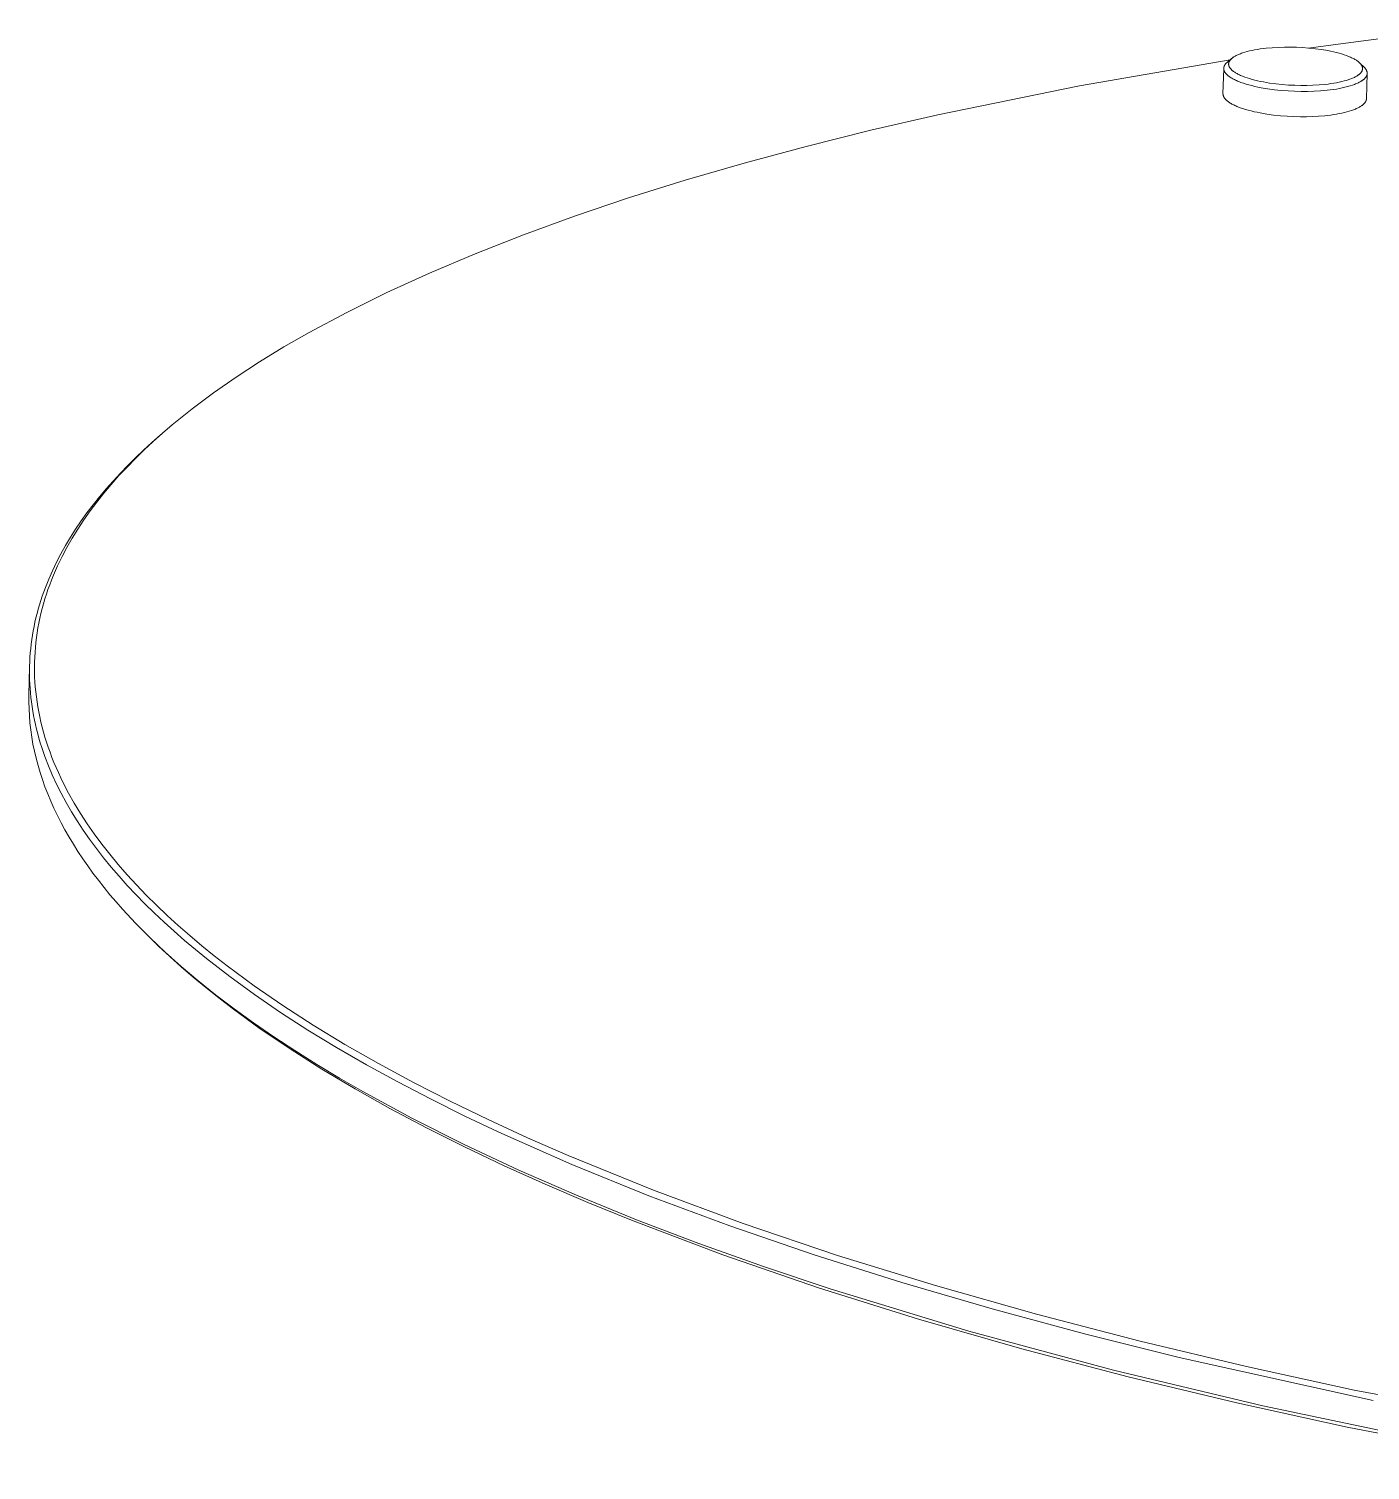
# Model space of a CAD drawing. Header units: millimetres. Extents: x 492 to 7139, y 278 to 5201.
# Drawn here: x 5812.9 to 6085.6, y 4723.1 to 5016.2 of the extents above; entities that cross this region are included whole.
import ezdxf

# ---------------------------------------------------------------- set-up
doc = ezdxf.new("R2010")
doc.units = ezdxf.units.MM
doc.layers.add('ZANO_R', color=7, linetype='Continuous', lineweight=0)

msp = doc.modelspace()

# ---------------------------------------------------------------- linework, layer by layer
at = {"layer": 'ZANO_R'}
for p, q in [((6073, 5012.26), (6102.81, 5016.17)), ((6059.21, 5011.11), (6059.41, 5011.19)), ((6059.41, 5011.19), (6059.62, 5011.26)), ((6059.62, 5011.26), (6060.06, 5011.4)), ((6060.06, 5011.4), (6060.54, 5011.53)), ((6060.54, 5011.53), (6061.03, 5011.66)), ((6061.03, 5011.66), (6061.55, 5011.78)), ((6061.55, 5011.78), (6062.09, 5011.88)), ((6062.09, 5011.88), (6062.66, 5011.98)), ((6062.66, 5011.98), (6063.23, 5012.07)), ((6063.23, 5012.07), (6063.82, 5012.15)), ((6063.82, 5012.15), (6064.43, 5012.22)), ((6064.43, 5012.22), (6065.65, 5012.33)), ((6065.65, 5012.33), (6066.89, 5012.4)), ((6066.89, 5012.4), (6068.13, 5012.44)), ((6068.13, 5012.44), (6069.34, 5012.44)), ((6069.34, 5012.44), (6070.57, 5012.41)), ((6070.57, 5012.41), (6071.83, 5012.35)), ((6071.83, 5012.35), (6073.12, 5012.25)), ((6073.12, 5012.25), (6074.41, 5012.12)), ((6074.41, 5012.12), (6075.69, 5011.94)), ((6075.69, 5011.94), (6076.94, 5011.73)), ((6076.94, 5011.73), (6077.54, 5011.61)), ((6077.54, 5011.61), (6078.13, 5011.49)), ((6078.13, 5011.49), (6078.7, 5011.35)), ((6078.7, 5011.35), (6079.25, 5011.2)), ((6079.25, 5011.2), (6079.77, 5011.05)), ((6026.48, 5004.59), (6057.13, 5009.88)), ((6055.82, 5008.22), (6055.81, 5008.17)), ((6055.83, 5008.27), (6055.82, 5008.22)), ((6055.84, 5008.37), (6055.83, 5008.32)), ((6055.83, 5008.32), (6055.83, 5008.27)), ((6055.85, 5008.42), (6055.84, 5008.37)), ((6055.87, 5008.47), (6055.85, 5008.42)), ((6055.88, 5008.52), (6055.87, 5008.47)), ((6055.9, 5008.57), (6055.88, 5008.52)), ((6055.92, 5008.62), (6055.9, 5008.57)), ((6055.94, 5008.67), (6055.92, 5008.62)), ((6055.96, 5008.71), (6055.94, 5008.67)), ((6055.98, 5008.76), (6055.96, 5008.71)), ((6056, 5008.8), (6055.98, 5008.76)), ((6056.03, 5008.85), (6056, 5008.8)), ((6056.06, 5008.89), (6056.03, 5008.85)), ((6056.09, 5008.93), (6056.06, 5008.89)), ((6056.12, 5008.98), (6056.09, 5008.93)), ((6056.15, 5009.02), (6056.12, 5008.98)), ((6056.18, 5009.06), (6056.15, 5009.02)), ((6056.21, 5009.09), (6056.18, 5009.06)), ((6056.25, 5009.13), (6056.21, 5009.09)), ((6056.29, 5009.17), (6056.25, 5009.13)), ((6056.32, 5009.2), (6056.29, 5009.17)), ((6056.36, 5009.23), (6056.32, 5009.2)), ((6056.4, 5009.27), (6056.36, 5009.23)), ((6056.45, 5009.3), (6056.4, 5009.27)), ((6056.49, 5009.33), (6056.45, 5009.3)), ((6056.49, 5009.33), (6057.4, 5010.11)), ((6056.8, 5009.1), (6056.81, 5009.12)), ((6056.8, 5009.08), (6056.8, 5009.1)), ((6056.8, 5009.06), (6056.8, 5009.08)), ((6056.8, 5009.04), (6056.8, 5009.06)), ((6056.8, 5009.01), (6056.8, 5009.04)), ((6056.8, 5008.99), (6056.8, 5009.01)), ((6056.8, 5008.97), (6056.8, 5008.99)), ((6056.8, 5008.95), (6056.8, 5008.97)), ((6056.8, 5008.93), (6056.8, 5008.95)), ((6056.8, 5008.9), (6056.8, 5008.93)), ((6056.8, 5008.88), (6056.8, 5008.9)), ((6056.81, 5008.86), (6056.8, 5008.88)), ((6056.81, 5009.17), (6056.82, 5009.19)), ((6056.81, 5009.15), (6056.81, 5009.17)), ((6056.81, 5009.12), (6056.81, 5009.15)), ((6056.81, 5008.84), (6056.81, 5008.86)), ((6056.81, 5008.82), (6056.81, 5008.84)), ((6056.82, 5008.79), (6056.81, 5008.82)), ((6056.82, 5009.21), (6056.83, 5009.24)), ((6056.82, 5009.19), (6056.82, 5009.21)), ((6056.82, 5008.77), (6056.82, 5008.79)), ((6056.82, 5008.75), (6056.82, 5008.77)), ((6056.83, 5008.73), (6056.82, 5008.75)), ((6056.83, 5009.26), (6056.84, 5009.28)), ((6056.83, 5009.24), (6056.83, 5009.26)), ((6056.83, 5008.71), (6056.83, 5008.73)), ((6056.84, 5008.69), (6056.83, 5008.71)), ((6056.84, 5009.3), (6056.85, 5009.33)), ((6056.84, 5009.28), (6056.84, 5009.3)), ((6056.85, 5008.66), (6056.84, 5008.69)), ((6056.85, 5009.33), (6056.86, 5009.35)), ((6056.85, 5008.64), (6056.85, 5008.66)), ((6056.87, 5008.6), (6056.85, 5008.64)), ((6056.86, 5009.37), (6056.87, 5009.39)), ((6056.86, 5009.35), (6056.86, 5009.37)), ((6056.87, 5009.39), (6056.88, 5009.42)), ((6056.88, 5008.56), (6056.87, 5008.6)), ((6056.88, 5009.42), (6056.89, 5009.44)), ((6056.9, 5008.51), (6056.88, 5008.56)), ((6056.89, 5009.44), (6056.9, 5009.46)), ((6056.9, 5009.46), (6056.91, 5009.48)), ((6056.92, 5008.47), (6056.9, 5008.51)), ((6056.91, 5009.48), (6056.92, 5009.51)), ((6056.92, 5009.51), (6056.93, 5009.53)), ((6056.94, 5008.42), (6056.92, 5008.47)), ((6056.93, 5009.53), (6056.96, 5009.57)), ((6056.96, 5008.38), (6056.94, 5008.42)), ((6056.96, 5009.57), (6056.98, 5009.62)), ((6056.99, 5008.34), (6056.96, 5008.38)), ((6056.98, 5009.62), (6057.01, 5009.66)), ((6057.02, 5008.29), (6056.99, 5008.34)), ((6057.01, 5009.66), (6057.04, 5009.71)), ((6057.05, 5008.25), (6057.02, 5008.29)), ((6057.04, 5009.71), (6057.07, 5009.75)), ((6057.08, 5008.2), (6057.05, 5008.25)), ((6057.07, 5009.75), (6057.11, 5009.8)), ((6057.11, 5009.8), (6057.14, 5009.84)), ((6057.14, 5009.84), (6057.18, 5009.89)), ((6057.18, 5009.89), (6057.22, 5009.93)), ((6057.22, 5009.93), (6057.26, 5009.98)), ((6057.26, 5009.98), (6057.31, 5010.02)), ((6057.31, 5010.02), (6057.35, 5010.07)), ((6057.35, 5010.07), (6057.4, 5010.11)), ((6057.4, 5010.11), (6057.45, 5010.16)), ((6057.45, 5010.16), (6057.51, 5010.2)), ((6057.51, 5010.2), (6057.56, 5010.24)), ((6057.56, 5010.24), (6057.62, 5010.29)), ((6057.62, 5010.29), (6057.68, 5010.33)), ((6057.68, 5010.33), (6057.74, 5010.37)), ((6057.74, 5010.37), (6057.8, 5010.42)), ((6057.8, 5010.42), (6057.87, 5010.46)), ((6057.87, 5010.46), (6058.01, 5010.55)), ((6058.01, 5010.55), (6058.15, 5010.63)), ((6058.15, 5010.63), (6058.31, 5010.71)), ((6058.31, 5010.71), (6058.47, 5010.8)), ((6058.47, 5010.8), (6058.64, 5010.88)), ((6058.64, 5010.88), (6058.82, 5010.96)), ((6058.82, 5010.96), (6059.01, 5011.03)), ((6059.01, 5011.03), (6059.21, 5011.11)), ((6079.77, 5011.05), (6080.27, 5010.9)), ((6080.27, 5010.9), (6080.74, 5010.73)), ((6080.74, 5010.73), (6081.18, 5010.56)), ((6081.18, 5010.56), (6081.39, 5010.48)), ((6081.39, 5010.48), (6081.59, 5010.39)), ((6081.59, 5010.39), (6081.79, 5010.3)), ((6081.79, 5010.3), (6081.97, 5010.21)), ((6081.97, 5010.21), (6082.15, 5010.13)), ((6082.15, 5010.13), (6082.32, 5010.04)), ((6082.32, 5010.04), (6082.48, 5009.94)), ((6082.48, 5009.94), (6082.63, 5009.85)), ((6082.63, 5009.85), (6082.78, 5009.76)), ((6082.78, 5009.76), (6082.91, 5009.67)), ((6082.91, 5009.67), (6083.04, 5009.58)), ((6083.04, 5009.58), (6083.16, 5009.49)), ((6083.16, 5009.49), (6083.22, 5009.44)), ((6083.22, 5009.44), (6083.27, 5009.4)), ((6083.27, 5009.4), (6083.33, 5009.35)), ((6083.33, 5009.35), (6083.38, 5009.3)), ((6083.38, 5009.3), (6083.43, 5009.26)), ((6083.43, 5009.26), (6083.47, 5009.21)), ((6083.47, 5009.21), (6084.35, 5008.35)), ((6083.47, 5009.21), (6083.52, 5009.17)), ((6083.52, 5009.17), (6083.56, 5009.12)), ((6083.56, 5009.12), (6083.6, 5009.08)), ((6083.6, 5009.08), (6083.64, 5009.03)), ((6083.64, 5009.03), (6083.68, 5008.99)), ((6083.68, 5008.99), (6083.71, 5008.94)), ((6083.71, 5008.94), (6083.74, 5008.9)), ((6083.74, 5008.9), (6083.77, 5008.85)), ((6083.77, 5008.85), (6083.8, 5008.81)), ((6083.8, 5008.81), (6083.83, 5008.76)), ((6083.83, 5008.76), (6083.86, 5008.72)), ((6083.86, 5008.72), (6083.88, 5008.67)), ((6083.88, 5008.67), (6083.9, 5008.63)), ((6083.9, 5008.63), (6083.92, 5008.58)), ((6083.92, 5008.58), (6083.94, 5008.54)), ((6083.94, 5008.54), (6083.96, 5008.5)), ((6083.96, 5008.5), (6083.97, 5008.45)), ((6083.97, 5008.45), (6083.98, 5008.43)), ((6083.98, 5008.43), (6083.98, 5008.41)), ((6083.98, 5008.41), (6083.99, 5008.39)), ((6083.99, 5008.39), (6083.99, 5008.37)), ((6083.99, 5008.37), (6084, 5008.35)), ((6084, 5008.35), (6084, 5008.32)), ((6084, 5008.32), (6084.01, 5008.3)), ((6084.01, 5008.3), (6084.01, 5008.28)), ((6084.01, 5008.28), (6084.01, 5008.26)), ((6084.01, 5008.26), (6084.02, 5008.24)), ((6084.02, 5008.24), (6084.02, 5008.21)), ((6084.02, 5008.21), (6084.02, 5008.19)), ((6084.4, 5008.31), (6084.35, 5008.35)), ((6084.45, 5008.26), (6084.4, 5008.31)), ((6084.49, 5008.21), (6084.45, 5008.26)), ((6055.65, 5002.98), (6055.8, 5008.04)), ((6055.81, 5008.17), (6055.81, 5008.12)), ((6055.81, 5008.12), (6055.81, 5008.07)), ((6055.81, 5008.07), (6055.81, 5008.02)), ((6055.81, 5008.02), (6055.81, 5007.97)), ((6055.81, 5007.97), (6055.82, 5007.91)), ((6055.82, 5007.91), (6055.83, 5007.86)), ((6055.83, 5007.86), (6055.83, 5007.81)), ((6055.83, 5007.81), (6055.84, 5007.76)), ((6055.84, 5007.76), (6055.85, 5007.74)), ((6055.85, 5007.74), (6055.86, 5007.72)), ((6055.86, 5007.72), (6055.87, 5007.67)), ((6055.87, 5007.67), (6055.89, 5007.62)), ((6055.89, 5007.62), (6055.91, 5007.58)), ((6055.91, 5007.58), (6055.93, 5007.53)), ((6055.93, 5007.53), (6055.95, 5007.48)), ((6055.95, 5007.48), (6055.98, 5007.43)), ((6055.98, 5007.43), (6056, 5007.39)), ((6056, 5007.39), (6056.03, 5007.34)), ((6056.03, 5007.34), (6056.06, 5007.29)), ((6056.06, 5007.29), (6056.1, 5007.24)), ((6056.1, 5007.24), (6056.13, 5007.19)), ((6056.13, 5007.19), (6056.17, 5007.15)), ((6056.17, 5007.15), (6056.21, 5007.1)), ((6056.21, 5007.1), (6056.25, 5007.05)), ((6056.25, 5007.05), (6056.29, 5007)), ((6056.29, 5007), (6056.34, 5006.95)), ((6056.34, 5006.95), (6056.39, 5006.9)), ((6056.39, 5006.9), (6056.44, 5006.85)), ((6056.44, 5006.85), (6056.49, 5006.8)), ((6056.49, 5006.8), (6056.54, 5006.75)), ((6056.54, 5006.75), (6056.6, 5006.71)), ((6056.6, 5006.71), (6056.66, 5006.66)), ((6056.66, 5006.66), (6056.72, 5006.61)), ((6056.72, 5006.61), (6056.85, 5006.51)), ((6056.85, 5006.51), (6056.98, 5006.41)), ((6056.98, 5006.41), (6057.13, 5006.31)), ((6057.11, 5008.16), (6057.08, 5008.2)), ((6057.14, 5008.11), (6057.11, 5008.16)), ((6057.13, 5006.31), (6057.28, 5006.21)), ((6057.18, 5008.07), (6057.14, 5008.11)), ((6057.22, 5008.02), (6057.18, 5008.07)), ((6057.26, 5007.97), (6057.22, 5008.02)), ((6057.3, 5007.93), (6057.26, 5007.97)), ((6057.28, 5006.21), (6057.45, 5006.12)), ((6057.35, 5007.88), (6057.3, 5007.93)), ((6057.39, 5007.84), (6057.35, 5007.88)), ((6057.44, 5007.79), (6057.39, 5007.84)), ((6057.49, 5007.75), (6057.44, 5007.79)), ((6057.45, 5006.12), (6057.62, 5006.02)), ((6057.54, 5007.7), (6057.49, 5007.75)), ((6057.6, 5007.65), (6057.54, 5007.7)), ((6057.66, 5007.61), (6057.6, 5007.65)), ((6057.62, 5006.02), (6057.8, 5005.92)), ((6057.77, 5007.52), (6057.66, 5007.61)), ((6057.9, 5007.42), (6057.77, 5007.52)), ((6057.8, 5005.92), (6057.99, 5005.83)), ((6058.04, 5007.33), (6057.9, 5007.42)), ((6057.99, 5005.83), (6058.19, 5005.73)), ((6058.18, 5007.24), (6058.04, 5007.33)), ((6058.34, 5007.15), (6058.18, 5007.24)), ((6058.19, 5005.73), (6058.4, 5005.64)), ((6058.5, 5007.06), (6058.34, 5007.15)), ((6058.4, 5005.64), (6058.61, 5005.54)), ((6058.67, 5006.97), (6058.5, 5007.06)), ((6058.61, 5005.54), (6058.84, 5005.45)), ((6058.84, 5006.88), (6058.67, 5006.97)), ((6059.03, 5006.79), (6058.84, 5006.88)), ((6058.84, 5005.45), (6059.31, 5005.27)), ((6059.22, 5006.7), (6059.03, 5006.79)), ((6059.42, 5006.62), (6059.22, 5006.7)), ((6059.63, 5006.53), (6059.42, 5006.62)), ((6060.07, 5006.36), (6059.63, 5006.53)), ((6060.55, 5006.2), (6060.07, 5006.36)), ((6061.04, 5006.04), (6060.55, 5006.2)), ((6061.57, 5005.89), (6061.04, 5006.04)), ((6062.11, 5005.74), (6061.57, 5005.89)), ((6062.68, 5005.61), (6062.11, 5005.74)), ((6063.27, 5005.48), (6062.68, 5005.61)), ((6063.88, 5005.36), (6063.27, 5005.48)), ((6065.13, 5005.15), (6063.88, 5005.36)), ((6079.28, 5005.32), (6078.74, 5005.21)), ((6079.8, 5005.43), (6079.28, 5005.32)), ((6080.3, 5005.56), (6079.8, 5005.43)), ((6080.77, 5005.69), (6080.3, 5005.56)), ((6081.21, 5005.83), (6080.77, 5005.69)), ((6081.42, 5005.91), (6081.21, 5005.83)), ((6081.63, 5005.98), (6081.42, 5005.91)), ((6081.82, 5006.06), (6081.63, 5005.98)), ((6082.01, 5006.14), (6081.82, 5006.06)), ((6082.19, 5006.22), (6082.01, 5006.14)), ((6082.36, 5006.3), (6082.19, 5006.22)), ((6082.52, 5006.38), (6082.36, 5006.3)), ((6082.68, 5006.46), (6082.52, 5006.38)), ((6082.83, 5006.55), (6082.68, 5006.46)), ((6082.96, 5006.63), (6082.83, 5006.55)), ((6083.03, 5006.68), (6082.96, 5006.63)), ((6083.09, 5006.72), (6083.03, 5006.68)), ((6083.15, 5006.76), (6083.09, 5006.72)), ((6083.21, 5006.81), (6083.15, 5006.76)), ((6083.19, 5005.2), (6083.36, 5005.29)), ((6083.27, 5006.85), (6083.21, 5006.81)), ((6083.32, 5006.9), (6083.27, 5006.85)), ((6083.38, 5006.94), (6083.32, 5006.9)), ((6083.36, 5005.29), (6083.53, 5005.38)), ((6083.43, 5006.98), (6083.38, 5006.94)), ((6083.48, 5007.03), (6083.43, 5006.98)), ((6083.52, 5007.07), (6083.48, 5007.03)), ((6083.57, 5007.12), (6083.52, 5007.07)), ((6083.53, 5005.38), (6083.68, 5005.47)), ((6083.61, 5007.16), (6083.57, 5007.12)), ((6083.65, 5007.21), (6083.61, 5007.16)), ((6083.69, 5007.25), (6083.65, 5007.21)), ((6083.68, 5005.47), (6083.83, 5005.56)), ((6083.72, 5007.3), (6083.69, 5007.25)), ((6083.76, 5007.34), (6083.72, 5007.3)), ((6083.79, 5007.39), (6083.76, 5007.34)), ((6083.82, 5007.43), (6083.79, 5007.39)), ((6083.85, 5007.48), (6083.82, 5007.43)), ((6083.83, 5005.56), (6083.9, 5005.61)), ((6083.87, 5007.52), (6083.85, 5007.48)), ((6083.89, 5007.57), (6083.87, 5007.52)), ((6083.91, 5007.59), (6083.89, 5007.57)), ((6083.9, 5005.61), (6083.97, 5005.66)), ((6083.92, 5007.61), (6083.91, 5007.59)), ((6083.93, 5007.64), (6083.92, 5007.61)), ((6083.94, 5007.66), (6083.93, 5007.64)), ((6083.95, 5007.7), (6083.94, 5007.68)), ((6083.94, 5007.68), (6083.94, 5007.66)), ((6083.96, 5007.73), (6083.95, 5007.7)), ((6083.97, 5007.75), (6083.96, 5007.73)), ((6083.98, 5007.77), (6083.97, 5007.75)), ((6083.97, 5005.66), (6084.04, 5005.7)), ((6083.99, 5007.82), (6083.98, 5007.79)), ((6083.98, 5007.79), (6083.98, 5007.77)), ((6084, 5007.86), (6083.99, 5007.84)), ((6083.99, 5007.84), (6083.99, 5007.82)), ((6084.01, 5007.9), (6084, 5007.88)), ((6084, 5007.88), (6084, 5007.86)), ((6084.02, 5007.95), (6084.01, 5007.93)), ((6084.01, 5007.93), (6084.01, 5007.9)), ((6084.02, 5008.19), (6084.02, 5008.17)), ((6084.02, 5008.17), (6084.02, 5008.15)), ((6084.02, 5008.15), (6084.03, 5008.13)), ((6084.03, 5008.08), (6084.02, 5008.06)), ((6084.02, 5008.06), (6084.02, 5008.04)), ((6084.02, 5008.04), (6084.02, 5008.02)), ((6084.02, 5008.02), (6084.02, 5007.99)), ((6084.02, 5007.99), (6084.02, 5007.97)), ((6084.02, 5007.97), (6084.02, 5007.95)), ((6084.03, 5008.13), (6084.03, 5008.1)), ((6084.03, 5008.1), (6084.03, 5008.08)), ((6084.04, 5005.7), (6084.1, 5005.75)), ((6084.1, 5005.75), (6084.16, 5005.8)), ((6084.16, 5005.8), (6084.22, 5005.84)), ((6084.22, 5005.84), (6084.28, 5005.89)), ((6084.28, 5005.89), (6084.33, 5005.94)), ((6084.33, 5005.94), (6084.38, 5005.99)), ((6084.38, 5005.99), (6084.43, 5006.03)), ((6084.43, 5006.03), (6084.48, 5006.08)), ((6084.48, 5006.08), (6084.52, 5006.13)), ((6084.54, 5008.16), (6084.49, 5008.21)), ((6084.52, 5006.13), (6084.57, 5006.18)), ((6084.58, 5008.11), (6084.54, 5008.16)), ((6084.57, 5006.18), (6084.61, 5006.23)), ((6084.62, 5008.06), (6084.58, 5008.11)), ((6084.61, 5006.23), (6084.65, 5006.27)), ((6084.66, 5008), (6084.62, 5008.06)), ((6084.65, 5006.27), (6084.68, 5006.32)), ((6084.7, 5007.95), (6084.66, 5008)), ((6084.68, 5006.32), (6084.72, 5006.37)), ((6084.73, 5007.89), (6084.7, 5007.95)), ((6084.72, 5006.37), (6084.75, 5006.42)), ((6084.77, 5007.83), (6084.73, 5007.89)), ((6084.75, 5006.42), (6084.78, 5006.47)), ((6084.8, 5007.77), (6084.77, 5007.83)), ((6084.78, 5006.47), (6084.8, 5006.52)), ((6084.83, 5007.71), (6084.8, 5007.77)), ((6084.8, 5006.52), (6084.83, 5006.56)), ((6084.97, 5007.09), (6084.82, 5001.96)), ((6084.85, 5007.65), (6084.83, 5007.71)), ((6084.83, 5006.56), (6084.84, 5006.59)), ((6084.84, 5006.59), (6084.85, 5006.61)), ((6084.88, 5007.59), (6084.85, 5007.65)), ((6084.85, 5006.61), (6084.86, 5006.64)), ((6084.86, 5006.64), (6084.87, 5006.66)), ((6084.87, 5006.66), (6084.88, 5006.68)), ((6084.9, 5007.53), (6084.88, 5007.59)), ((6084.88, 5006.68), (6084.89, 5006.71)), ((6084.89, 5006.71), (6084.9, 5006.73)), ((6084.92, 5007.47), (6084.9, 5007.53)), ((6084.9, 5006.73), (6084.91, 5006.76)), ((6084.91, 5006.76), (6084.92, 5006.78)), ((6084.93, 5007.44), (6084.92, 5007.47)), ((6084.92, 5006.81), (6084.93, 5006.83)), ((6084.92, 5006.78), (6084.92, 5006.81)), ((6084.94, 5007.42), (6084.93, 5007.44)), ((6084.93, 5006.83), (6084.94, 5006.85)), ((6084.94, 5007.4), (6084.94, 5007.42)), ((6084.95, 5007.37), (6084.94, 5007.4)), ((6084.94, 5006.88), (6084.95, 5006.9)), ((6084.94, 5006.85), (6084.94, 5006.88)), ((6084.95, 5007.35), (6084.95, 5007.37)), ((6084.96, 5007.33), (6084.95, 5007.35)), ((6084.95, 5006.92), (6084.96, 5006.95)), ((6084.95, 5006.9), (6084.95, 5006.92)), ((6084.96, 5007.3), (6084.96, 5007.33)), ((6084.96, 5007.28), (6084.96, 5007.3)), ((6084.96, 5007.26), (6084.96, 5007.28)), ((6084.97, 5007.23), (6084.96, 5007.26)), ((6084.96, 5007), (6084.97, 5007.02)), ((6084.96, 5006.97), (6084.96, 5007)), ((6084.96, 5006.95), (6084.96, 5006.97)), ((6084.97, 5007.21), (6084.97, 5007.23)), ((6084.97, 5007.19), (6084.97, 5007.21)), ((6084.97, 5007.16), (6084.97, 5007.19)), ((6084.97, 5007.14), (6084.97, 5007.16)), ((6084.97, 5007.12), (6084.97, 5007.14)), ((6084.97, 5007.09), (6084.97, 5007.12)), ((6084.97, 5007.07), (6084.97, 5007.09)), ((6084.97, 5007.04), (6084.97, 5007.07)), ((6084.97, 5007.02), (6084.97, 5007.04)), ((5997.69, 4998.7), (6026.48, 5004.59)), ((6055.65, 5002.98), (6055.65, 5002.94)), ((6055.65, 5002.94), (6055.65, 5002.9)), ((6055.65, 5002.9), (6055.66, 5002.86)), ((6055.66, 5002.86), (6055.66, 5002.82)), ((6055.66, 5002.82), (6055.66, 5002.78)), ((6055.66, 5002.78), (6055.67, 5002.74)), ((6055.67, 5002.74), (6055.68, 5002.7)), ((6055.68, 5002.7), (6055.69, 5002.66)), ((6055.69, 5002.66), (6055.7, 5002.62)), ((6055.7, 5002.62), (6055.7, 5002.6)), ((6055.7, 5002.6), (6055.71, 5002.58)), ((6055.71, 5002.58), (6055.73, 5002.53)), ((6055.73, 5002.53), (6055.74, 5002.49)), ((6055.74, 5002.49), (6055.76, 5002.44)), ((6055.76, 5002.44), (6055.78, 5002.39)), ((6055.78, 5002.39), (6055.81, 5002.34)), ((6059.31, 5005.27), (6059.81, 5005.09)), ((6059.81, 5005.09), (6060.35, 5004.93)), ((6060.35, 5004.93), (6060.91, 5004.76)), ((6060.91, 5004.76), (6061.5, 5004.61)), ((6061.5, 5004.61), (6062.11, 5004.46)), ((6062.11, 5004.46), (6062.74, 5004.33)), ((6062.74, 5004.33), (6063.38, 5004.2)), ((6063.38, 5004.2), (6064.72, 5003.97)), ((6064.72, 5003.97), (6066.1, 5003.78)), ((6066.41, 5004.97), (6065.13, 5005.15)), ((6066.1, 5003.78), (6067.48, 5003.64)), ((6067.71, 5004.84), (6066.41, 5004.97)), ((6067.48, 5003.64), (6068.87, 5003.53)), ((6068.99, 5004.74), (6067.71, 5004.84)), ((6068.87, 5003.53), (6070.22, 5003.46)), ((6070.26, 5004.68), (6068.99, 5004.74)), ((6070.22, 5003.46), (6071.53, 5003.43)), ((6071.48, 5004.65), (6070.26, 5004.68)), ((6072.7, 5004.65), (6071.48, 5004.65)), ((6071.53, 5003.43), (6072.84, 5003.44)), ((6073.94, 5004.69), (6072.7, 5004.65)), ((6072.84, 5003.44), (6074.16, 5003.48)), ((6075.18, 5004.76), (6073.94, 5004.69)), ((6074.16, 5003.48), (6075.49, 5003.56)), ((6076.41, 5004.87), (6075.18, 5004.76)), ((6075.49, 5003.56), (6076.81, 5003.67)), ((6077.01, 5004.94), (6076.41, 5004.87)), ((6076.81, 5003.67), (6077.45, 5003.75)), ((6077.6, 5005.02), (6077.01, 5004.94)), ((6077.45, 5003.75), (6078.09, 5003.83)), ((6078.18, 5005.11), (6077.6, 5005.02)), ((6078.09, 5003.83), (6078.71, 5003.93)), ((6078.74, 5005.21), (6078.18, 5005.11)), ((6078.71, 5003.93), (6079.31, 5004.04)), ((6079.31, 5004.04), (6079.89, 5004.15)), ((6079.89, 5004.15), (6080.45, 5004.28)), ((6080.45, 5004.28), (6080.98, 5004.41)), ((6080.98, 5004.41), (6081.48, 5004.55)), ((6081.48, 5004.55), (6081.96, 5004.71)), ((6081.96, 5004.71), (6082.18, 5004.79)), ((6082.18, 5004.79), (6082.4, 5004.87)), ((6082.4, 5004.87), (6082.61, 5004.95)), ((6082.61, 5004.95), (6082.81, 5005.03)), ((6082.81, 5005.03), (6083, 5005.12)), ((6083, 5005.12), (6083.19, 5005.2)), ((6055.81, 5002.34), (6055.83, 5002.3)), ((6055.83, 5002.3), (6055.86, 5002.25)), ((6055.86, 5002.25), (6055.89, 5002.2)), ((6055.89, 5002.2), (6055.92, 5002.15)), ((6055.92, 5002.15), (6055.95, 5002.1)), ((6055.95, 5002.1), (6055.99, 5002.06)), ((6055.99, 5002.06), (6056.02, 5002.01)), ((6056.02, 5002.01), (6056.06, 5001.96)), ((6056.06, 5001.96), (6056.1, 5001.91)), ((6056.1, 5001.91), (6056.15, 5001.86)), ((6056.15, 5001.86), (6056.19, 5001.81)), ((6056.19, 5001.81), (6056.24, 5001.76)), ((6056.24, 5001.76), (6056.29, 5001.71)), ((6056.29, 5001.71), (6056.34, 5001.67)), ((6056.34, 5001.67), (6056.4, 5001.62)), ((6056.4, 5001.62), (6056.45, 5001.57)), ((6056.45, 5001.57), (6056.51, 5001.52)), ((6056.51, 5001.52), (6056.57, 5001.47)), ((6056.57, 5001.47), (6056.7, 5001.37)), ((6056.7, 5001.37), (6056.84, 5001.27)), ((6056.84, 5001.27), (6056.98, 5001.17)), ((6056.98, 5001.17), (6057.14, 5001.08)), ((6057.14, 5001.08), (6057.3, 5000.98)), ((6057.3, 5000.98), (6057.47, 5000.88)), ((6057.47, 5000.88), (6057.65, 5000.78)), ((6057.65, 5000.78), (6057.84, 5000.69)), ((6057.84, 5000.69), (6058.04, 5000.59)), ((6058.04, 5000.59), (6058.25, 5000.5)), ((6058.25, 5000.5), (6058.47, 5000.4)), ((6058.47, 5000.4), (6058.69, 5000.31)), ((6058.69, 5000.31), (6059.16, 5000.13)), ((6059.16, 5000.13), (6059.67, 4999.96)), ((6059.67, 4999.96), (6060.2, 4999.79)), ((6060.2, 4999.79), (6060.76, 4999.62)), ((6060.76, 4999.62), (6061.35, 4999.47)), ((6061.35, 4999.47), (6061.96, 4999.32)), ((6081.32, 4999.41), (6081.76, 4999.55)), ((6081.76, 4999.55), (6081.98, 4999.63)), ((6081.98, 4999.63), (6082.18, 4999.7)), ((6082.18, 4999.7), (6082.38, 4999.78)), ((6082.38, 4999.78), (6082.58, 4999.86)), ((6082.58, 4999.86), (6082.76, 4999.94)), ((6082.76, 4999.94), (6082.94, 5000.02)), ((6082.94, 5000.02), (6083.11, 5000.1)), ((6083.11, 5000.1), (6083.27, 5000.18)), ((6083.27, 5000.18), (6083.42, 5000.27)), ((6083.42, 5000.27), (6083.56, 5000.35)), ((6083.56, 5000.35), (6083.7, 5000.44)), ((6083.7, 5000.44), (6083.83, 5000.53)), ((6083.83, 5000.53), (6083.89, 5000.57)), ((6083.89, 5000.57), (6083.95, 5000.61)), ((6083.95, 5000.61), (6084.01, 5000.66)), ((6084.01, 5000.66), (6084.06, 5000.7)), ((6084.06, 5000.7), (6084.12, 5000.75)), ((6084.12, 5000.75), (6084.17, 5000.79)), ((6084.17, 5000.79), (6084.22, 5000.84)), ((6084.22, 5000.84), (6084.27, 5000.88)), ((6084.27, 5000.88), (6084.31, 5000.93)), ((6084.31, 5000.93), (6084.35, 5000.97)), ((6084.35, 5000.97), (6084.4, 5001.02)), ((6084.4, 5001.02), (6084.43, 5001.06)), ((6084.43, 5001.06), (6084.47, 5001.11)), ((6084.47, 5001.11), (6084.51, 5001.15)), ((6084.51, 5001.15), (6084.54, 5001.2)), ((6084.54, 5001.2), (6084.57, 5001.24)), ((6084.57, 5001.24), (6084.6, 5001.29)), ((6084.6, 5001.29), (6084.63, 5001.33)), ((6084.63, 5001.33), (6084.65, 5001.38)), ((6084.65, 5001.38), (6084.68, 5001.42)), ((6084.68, 5001.42), (6084.7, 5001.47)), ((6084.7, 5001.47), (6084.72, 5001.51)), ((6084.72, 5001.51), (6084.73, 5001.54)), ((6084.73, 5001.54), (6084.74, 5001.56)), ((6084.74, 5001.56), (6084.75, 5001.58)), ((6084.75, 5001.61), (6084.76, 5001.63)), ((6084.75, 5001.58), (6084.75, 5001.61)), ((6084.76, 5001.63), (6084.77, 5001.65)), ((6084.77, 5001.65), (6084.78, 5001.67)), ((6084.78, 5001.7), (6084.79, 5001.72)), ((6084.78, 5001.67), (6084.78, 5001.7)), ((6084.79, 5001.74), (6084.8, 5001.76)), ((6084.79, 5001.72), (6084.79, 5001.74)), ((6084.8, 5001.79), (6084.81, 5001.81)), ((6084.8, 5001.76), (6084.8, 5001.79)), ((6084.81, 5001.88), (6084.82, 5001.9)), ((6084.81, 5001.85), (6084.81, 5001.88)), ((6084.81, 5001.83), (6084.81, 5001.85)), ((6084.81, 5001.81), (6084.81, 5001.83)), ((6084.82, 5001.94), (6084.82, 5001.96)), ((6084.82, 5001.92), (6084.82, 5001.94)), ((6084.82, 5001.9), (6084.82, 5001.92)), ((5984.05, 4995.55), (5997.69, 4998.7)), ((6061.96, 4999.32), (6062.59, 4999.19)), ((6062.59, 4999.19), (6063.24, 4999.06)), ((6063.24, 4999.06), (6064.57, 4998.83)), ((6064.57, 4998.83), (6065.95, 4998.64)), ((6065.95, 4998.64), (6067.34, 4998.5)), ((6067.34, 4998.5), (6068.72, 4998.39)), ((6068.72, 4998.39), (6070.07, 4998.32)), ((6070.07, 4998.32), (6071.38, 4998.29)), ((6071.38, 4998.29), (6072.61, 4998.3)), ((6072.61, 4998.3), (6073.85, 4998.33)), ((6073.85, 4998.33), (6075.1, 4998.4)), ((6075.1, 4998.4), (6076.34, 4998.5)), ((6076.34, 4998.5), (6077.55, 4998.64)), ((6077.55, 4998.64), (6078.14, 4998.72)), ((6078.14, 4998.72), (6078.72, 4998.82)), ((6078.72, 4998.82), (6079.28, 4998.92)), ((6079.28, 4998.92), (6079.82, 4999.03)), ((6079.82, 4999.03), (6080.34, 4999.15)), ((6080.34, 4999.15), (6080.84, 4999.28)), ((6080.84, 4999.28), (6081.32, 4999.41)), ((5970.93, 4992.27), (5984.05, 4995.55)), ((5958.33, 4988.88), (5970.93, 4992.27)), ((5946.28, 4985.38), (5958.33, 4988.88)), ((5934.78, 4981.77), (5946.28, 4985.38)), ((5923.83, 4978.07), (5934.78, 4981.77)), ((5913.44, 4974.29), (5923.83, 4978.07)), ((5903.62, 4970.44), (5913.44, 4974.29)), ((5894.35, 4966.52), (5903.62, 4970.44)), ((5885.64, 4962.54), (5894.35, 4966.52)), ((5877.49, 4958.51), (5885.64, 4962.54)), ((5869.88, 4954.44), (5877.49, 4958.51)), ((5864.72, 4951.48), (5869.88, 4954.44)), ((5859.75, 4948.44), (5864.72, 4951.48)), ((5854.99, 4945.34), (5859.75, 4948.44)), ((5850.43, 4942.17), (5854.99, 4945.34)), ((5848.24, 4940.55), (5850.43, 4942.17)), ((5844.02, 4937.28), (5846.1, 4938.93)), ((5846.1, 4938.93), (5848.24, 4940.55)), ((5840.04, 4933.94), (5842, 4935.62)), ((5842, 4935.62), (5844.02, 4937.28)), ((5837.87, 4932.04), (5836.19, 4930.51)), ((5836.31, 4930.54), (5838.14, 4932.25)), ((5839.6, 4933.57), (5837.87, 4932.04)), ((5838.14, 4932.25), (5840.04, 4933.94)), ((5839.6, 4933.57), (5840.04, 4933.94)), ((5834.54, 4928.81), (5836.31, 4930.54)), ((5836.19, 4930.51), (5834.56, 4928.96)), ((5831.19, 4925.32), (5832.83, 4927.07)), ((5832.99, 4927.39), (5831.47, 4925.82)), ((5832.83, 4927.07), (5834.54, 4928.81)), ((5834.56, 4928.96), (5832.99, 4927.39)), ((5828.12, 4921.76), (5829.62, 4923.54)), ((5830, 4924.23), (5828.58, 4922.63)), ((5829.62, 4923.54), (5831.19, 4925.32)), ((5831.47, 4925.82), (5830, 4924.23)), ((5827.23, 4921.02), (5825.93, 4919.4)), ((5826.68, 4919.96), (5828.12, 4921.76)), ((5828.58, 4922.63), (5827.23, 4921.02)), ((5824.68, 4917.76), (5823.5, 4916.11)), ((5824.03, 4916.31), (5825.32, 4918.14)), ((5825.93, 4919.4), (5824.68, 4917.76)), ((5825.32, 4918.14), (5826.68, 4919.96)), ((5822.37, 4914.46), (5821.31, 4912.79)), ((5821.67, 4912.61), (5822.82, 4914.47)), ((5823.5, 4916.11), (5822.37, 4914.46)), ((5822.82, 4914.47), (5824.03, 4916.31)), ((5821.31, 4912.79), (5820.3, 4911.11)), ((5820.61, 4910.74), (5821.67, 4912.61)), ((5819.36, 4909.42), (5818.48, 4907.72)), ((5819.15, 4907.91), (5819.62, 4908.86)), ((5820.3, 4911.11), (5819.36, 4909.42)), ((5819.62, 4908.86), (5820.61, 4910.74)), ((5817.66, 4906), (5816.91, 4904.28)), ((5818.48, 4907.72), (5817.66, 4906)), ((5817.87, 4905.06), (5818.27, 4906.01)), ((5818.27, 4906.01), (5818.7, 4906.96)), ((5818.7, 4906.96), (5819.15, 4907.91)), ((5816.91, 4904.28), (5816.22, 4902.55)), ((5816.76, 4902.17), (5817.11, 4903.14)), ((5817.11, 4903.14), (5817.48, 4904.1)), ((5817.48, 4904.1), (5817.87, 4905.06)), ((5815.3, 4899.94), (5815.03, 4899.06)), ((5815.59, 4900.81), (5815.3, 4899.94)), ((5815.9, 4901.68), (5815.59, 4900.81)), ((5815.84, 4899.26), (5816.13, 4900.24)), ((5816.22, 4902.55), (5815.9, 4901.68)), ((5816.13, 4900.24), (5816.44, 4901.21)), ((5816.44, 4901.21), (5816.76, 4902.17)), ((5814.54, 4897.3), (5814.32, 4896.42)), ((5814.78, 4898.18), (5814.54, 4897.3)), ((5815.03, 4899.06), (5814.78, 4898.18)), ((5815.1, 4896.33), (5815.33, 4897.31)), ((5815.33, 4897.31), (5815.58, 4898.29)), ((5815.58, 4898.29), (5815.84, 4899.26)), ((5813.93, 4894.65), (5813.76, 4893.76)), ((5814.11, 4895.54), (5813.93, 4894.65)), ((5814.32, 4896.42), (5814.11, 4895.54)), ((5814.55, 4893.37), (5814.72, 4894.36)), ((5814.72, 4894.36), (5814.9, 4895.35)), ((5814.9, 4895.35), (5815.1, 4896.33)), ((5813.35, 4891.08), (5813.24, 4890.19)), ((5813.47, 4891.98), (5813.35, 4891.08)), ((5813.6, 4892.87), (5813.47, 4891.98)), ((5813.76, 4893.76), (5813.6, 4892.87)), ((5814.19, 4890.4), (5814.29, 4891.39)), ((5814.29, 4891.39), (5814.41, 4892.38)), ((5814.41, 4892.38), (5814.55, 4893.37)), ((5813.09, 4888.39), (5813.04, 4887.49)), ((5813.16, 4889.29), (5813.09, 4888.39)), ((5813.24, 4890.19), (5813.16, 4889.29)), ((5814.03, 4887.4), (5814.06, 4888.4)), ((5814.06, 4888.4), (5814.12, 4889.4)), ((5814.12, 4889.4), (5814.19, 4890.4)), ((5812.87, 4880.73), (5813.01, 4886.45)), ((5813.01, 4886.58), (5813, 4885.68)), ((5813, 4885.68), (5813, 4884.77)), ((5813.04, 4887.49), (5813.01, 4886.58)), ((5814.01, 4886.39), (5814.03, 4887.4)), ((5814.02, 4885.39), (5814.01, 4886.39)), ((5814.05, 4884.38), (5814.02, 4885.39)), ((5813, 4884.77), (5813.02, 4883.86)), ((5813.02, 4883.86), (5813.06, 4882.95)), ((5813.06, 4882.95), (5813.11, 4882.04)), ((5814.11, 4883.37), (5814.05, 4884.38)), ((5814.18, 4882.36), (5814.11, 4883.37)), ((5814.28, 4881.35), (5814.18, 4882.36)), ((5812.86, 4879.31), (5812.87, 4880.73)), ((5812.9, 4877.89), (5812.86, 4879.31)), ((5813.11, 4882.04), (5813.19, 4881.13)), ((5813.19, 4881.13), (5813.28, 4880.21)), ((5813.28, 4880.21), (5813.39, 4879.3)), ((5813.39, 4879.3), (5813.52, 4878.38)), ((5814.4, 4880.33), (5814.28, 4881.35)), ((5814.54, 4879.32), (5814.4, 4880.33)), ((5814.7, 4878.3), (5814.54, 4879.32)), ((5812.97, 4876.47), (5812.9, 4877.89)), ((5813.09, 4875.04), (5812.97, 4876.47)), ((5813.52, 4878.38), (5813.66, 4877.46)), ((5813.66, 4877.46), (5813.83, 4876.54)), ((5813.83, 4876.54), (5814.01, 4875.62)), ((5814.89, 4877.28), (5814.7, 4878.3)), ((5815.09, 4876.26), (5814.89, 4877.28)), ((5813.25, 4873.61), (5813.09, 4875.04)), ((5813.46, 4872.18), (5813.25, 4873.61)), ((5814.01, 4875.62), (5814.21, 4874.7)), ((5814.21, 4874.7), (5814.43, 4873.77)), ((5814.43, 4873.77), (5814.67, 4872.85)), ((5815.33, 4875.23), (5815.09, 4876.26)), ((5815.58, 4874.21), (5815.33, 4875.23)), ((5815.85, 4873.18), (5815.58, 4874.21)), ((5813.71, 4870.74), (5813.46, 4872.18)), ((5814, 4869.3), (5813.71, 4870.74)), ((5814.67, 4872.85), (5814.92, 4871.92)), ((5814.92, 4871.92), (5815.2, 4871)), ((5815.2, 4871), (5815.49, 4870.07)), ((5816.15, 4872.16), (5815.85, 4873.18)), ((5816.47, 4871.13), (5816.15, 4872.16)), ((5816.81, 4870.1), (5816.47, 4871.13)), ((5814.34, 4867.86), (5814, 4869.3)), ((5814.73, 4866.41), (5814.34, 4867.86)), ((5815.49, 4870.07), (5816.13, 4868.21)), ((5816.13, 4868.21), (5816.84, 4866.35)), ((5817.18, 4869.07), (5816.81, 4870.1)), ((5817.57, 4868.04), (5817.18, 4869.07)), ((5817.98, 4867), (5817.57, 4868.04)), ((5815.15, 4864.96), (5814.73, 4866.41)), ((5815.63, 4863.51), (5815.15, 4864.96)), ((5816.84, 4866.35), (5817.63, 4864.48)), ((5818.41, 4865.97), (5817.98, 4867)), ((5818.87, 4864.94), (5818.41, 4865.97)), ((5819.35, 4863.9), (5818.87, 4864.94)), ((5816.15, 4862.06), (5815.63, 4863.51)), ((5816.71, 4860.6), (5816.15, 4862.06)), ((5817.63, 4864.48), (5818.49, 4862.62)), ((5818.49, 4862.62), (5819.42, 4860.75)), ((5819.85, 4862.87), (5819.35, 4863.9)), ((5820.93, 4860.79), (5819.85, 4862.87)), ((5817.32, 4859.14), (5816.71, 4860.6)), ((5817.97, 4857.69), (5817.32, 4859.14)), ((5819.42, 4860.75), (5820.44, 4858.87)), ((5820.44, 4858.87), (5821.52, 4857)), ((5822.09, 4858.72), (5820.93, 4860.79)), ((5818.67, 4856.23), (5817.97, 4857.69)), ((5819.41, 4854.76), (5818.67, 4856.23)), ((5821.52, 4857), (5822.68, 4855.13)), ((5823.35, 4856.64), (5822.09, 4858.72)), ((5824.7, 4854.56), (5823.35, 4856.64)), ((5820.2, 4853.3), (5819.41, 4854.76)), ((5821.04, 4851.84), (5820.2, 4853.3)), ((5822.68, 4855.13), (5823.91, 4853.25)), ((5823.91, 4853.25), (5825.22, 4851.38)), ((5826.14, 4852.49), (5824.7, 4854.56)), ((5821.92, 4850.37), (5821.04, 4851.84)), ((5822.84, 4848.91), (5821.92, 4850.37)), ((5825.22, 4851.38), (5826.61, 4849.5)), ((5827.68, 4850.41), (5826.14, 4852.49)), ((5829.3, 4848.33), (5827.68, 4850.41)), ((5823.82, 4847.44), (5822.84, 4848.91)), ((5824.83, 4845.98), (5823.82, 4847.44)), ((5826.61, 4849.5), (5828.07, 4847.63)), ((5828.07, 4847.63), (5829.6, 4845.75)), ((5831.02, 4846.25), (5829.3, 4848.33)), ((5825.9, 4844.51), (5824.83, 4845.98)), ((5827, 4843.05), (5825.9, 4844.51)), ((5829.6, 4845.75), (5831.2, 4843.88)), ((5832.83, 4844.18), (5831.02, 4846.25)), ((5834.73, 4842.11), (5832.83, 4844.18)), ((5828.16, 4841.58), (5827, 4843.05)), ((5829.36, 4840.12), (5828.16, 4841.58)), ((5831.2, 4843.88), (5832.89, 4842.01)), ((5832.89, 4842.01), (5834.64, 4840.14)), ((5836.72, 4840.04), (5834.73, 4842.11)), ((5830.6, 4838.66), (5829.36, 4840.12)), ((5831.89, 4837.19), (5830.6, 4838.66)), ((5834.64, 4840.14), (5836.47, 4838.27)), ((5836.47, 4838.27), (5838.37, 4836.41)), ((5838.8, 4837.97), (5836.72, 4840.04)), ((5834.6, 4834.27), (5831.89, 4837.19)), ((5838.37, 4836.41), (5840.35, 4834.55)), ((5840.97, 4835.91), (5838.8, 4837.97)), ((5843.23, 4833.85), (5840.97, 4835.91)), ((5837.5, 4831.36), (5834.6, 4834.27)), ((5840.35, 4834.55), (5842.4, 4832.69)), ((5842.4, 4832.69), (5844.52, 4830.84)), ((5845.58, 4831.79), (5843.23, 4833.85)), ((5840.57, 4828.45), (5837.5, 4831.36)), ((5838.61, 4830.28), (5838.31, 4830.57)), ((5839.24, 4829.67), (5838.75, 4830.14)), ((5839.24, 4829.67), (5841.5, 4827.55)), ((5844.52, 4830.84), (5848.97, 4827.14)), ((5848.02, 4829.74), (5845.58, 4831.79)), ((5850.55, 4827.7), (5848.02, 4829.74)), ((5843.82, 4825.55), (5840.57, 4828.45)), ((5841.5, 4827.55), (5843.85, 4825.44)), ((5848.97, 4827.14), (5853.72, 4823.47)), ((5853.16, 4825.67), (5850.55, 4827.7)), ((5847.24, 4822.66), (5843.82, 4825.55)), ((5843.85, 4825.44), (5846.3, 4823.33)), ((5858.65, 4821.62), (5853.16, 4825.67)), ((5846.3, 4823.33), (5848.83, 4821.23)), ((5850.84, 4819.78), (5847.24, 4822.66)), ((5848.83, 4821.23), (5851.46, 4819.13)), ((5853.72, 4823.47), (5858.74, 4819.82)), ((5864.48, 4817.6), (5858.65, 4821.62)), ((5854.62, 4816.92), (5850.84, 4819.78)), ((5851.46, 4819.13), (5854.19, 4817.04)), ((5858.74, 4819.82), (5864.04, 4816.2)), ((5854.19, 4817.04), (5859.91, 4812.88)), ((5858.56, 4814.07), (5854.62, 4816.92)), ((5864.04, 4816.2), (5869.61, 4812.61)), ((5870.65, 4813.61), (5864.48, 4817.6)), ((5862.67, 4811.24), (5858.56, 4814.07)), ((5859.91, 4812.88), (5865.98, 4808.76)), ((5869.61, 4812.61), (5875.45, 4809.05)), ((5877.14, 4809.67), (5870.65, 4813.61)), ((5866.95, 4808.42), (5862.67, 4811.24)), ((5875.45, 4809.05), (5881.55, 4805.52)), ((5883.96, 4805.77), (5877.14, 4809.67)), ((5865.98, 4808.76), (5872.41, 4804.68)), ((5871.39, 4805.62), (5866.95, 4808.42)), ((5876, 4802.85), (5871.39, 4805.62)), ((5872.41, 4804.68), (5879.19, 4800.64)), ((5881.55, 4805.52), (5887.91, 4802.04)), ((5891.08, 4801.92), (5883.96, 4805.77)), ((5880.76, 4800.1), (5876, 4802.85)), ((5879.19, 4800.64), (5886.29, 4796.65)), ((5887.91, 4802.04), (5894.51, 4798.59)), ((5898.51, 4798.12), (5891.08, 4801.92)), ((5890.75, 4794.66), (5880.76, 4800.1)), ((5894.51, 4798.59), (5901.36, 4795.19)), ((5906.23, 4794.38), (5898.51, 4798.12)), ((5886.29, 4796.65), (5893.72, 4792.71)), ((5901.34, 4789.32), (5890.75, 4794.66)), ((5901.36, 4795.19), (5908.44, 4791.83)), ((5914.24, 4790.69), (5906.23, 4794.38)), ((5893.72, 4792.71), (5901.47, 4788.83)), ((5908.44, 4791.83), (5923.27, 4785.27)), ((5912.5, 4784.1), (5901.34, 4789.32)), ((5901.47, 4788.83), (5909.52, 4785.01)), ((5922.52, 4787.07), (5914.24, 4790.69)), ((5939.85, 4780.02), (5922.52, 4787.07)), ((5909.52, 4785.01), (5917.87, 4781.25)), ((5924.2, 4779), (5912.5, 4784.1)), ((5923.27, 4785.27), (5938.94, 4778.92)), ((5917.87, 4781.25), (5926.5, 4777.56)), ((5958.13, 4773.25), (5939.85, 4780.02)), ((5936.41, 4774.03), (5924.2, 4779)), ((5926.5, 4777.56), (5935.4, 4773.93)), ((5938.94, 4778.92), (5955.39, 4772.79)), ((5935.4, 4773.93), (5953.95, 4766.91)), ((5949.1, 4769.2), (5936.41, 4774.03)), ((5955.39, 4772.79), (5972.55, 4766.91)), ((5977.27, 4766.78), (5958.13, 4773.25)), ((5962.24, 4764.52), (5949.1, 4769.2)), ((5953.95, 4766.91), (5973.43, 4760.2)), ((5972.55, 4766.91), (5990.34, 4761.29)), ((5997.17, 4760.63), (5977.27, 4766.78)), ((5975.78, 4759.98), (5962.24, 4764.52)), ((5973.43, 4760.2), (5993.73, 4753.82)), ((6003.98, 4751.39), (5975.78, 4759.98)), ((5990.34, 4761.29), (6008.69, 4755.93)), ((6017.73, 4754.81), (5997.17, 4760.63)), ((5993.73, 4753.82), (6014.74, 4747.79)), ((6008.69, 4755.93), (6027.52, 4750.84)), ((6038.84, 4749.33), (6017.73, 4754.81)), ((6033.39, 4743.46), (6003.98, 4751.39)), ((6027.52, 4750.84), (6046.76, 4746.04)), ((6014.74, 4747.79), (6036.35, 4742.11)), ((6060.41, 4744.19), (6038.84, 4749.33)), ((6046.76, 4746.04), (6086.18, 4737.28)), ((6063.75, 4736.21), (6033.39, 4743.46)), ((6036.35, 4742.11), (6058.44, 4736.8)), ((6082.32, 4739.41), (6060.41, 4744.19)), ((6126.85, 4730.92), (6082.32, 4739.41)), ((6058.44, 4736.8), (6080.92, 4731.87)), ((6094.77, 4729.67), (6063.75, 4736.21)), ((6080.92, 4731.87), (6126.61, 4723.12))]:
    msp.add_line(p, q, dxfattribs=at)

doc.saveas('drawing.dxf')
